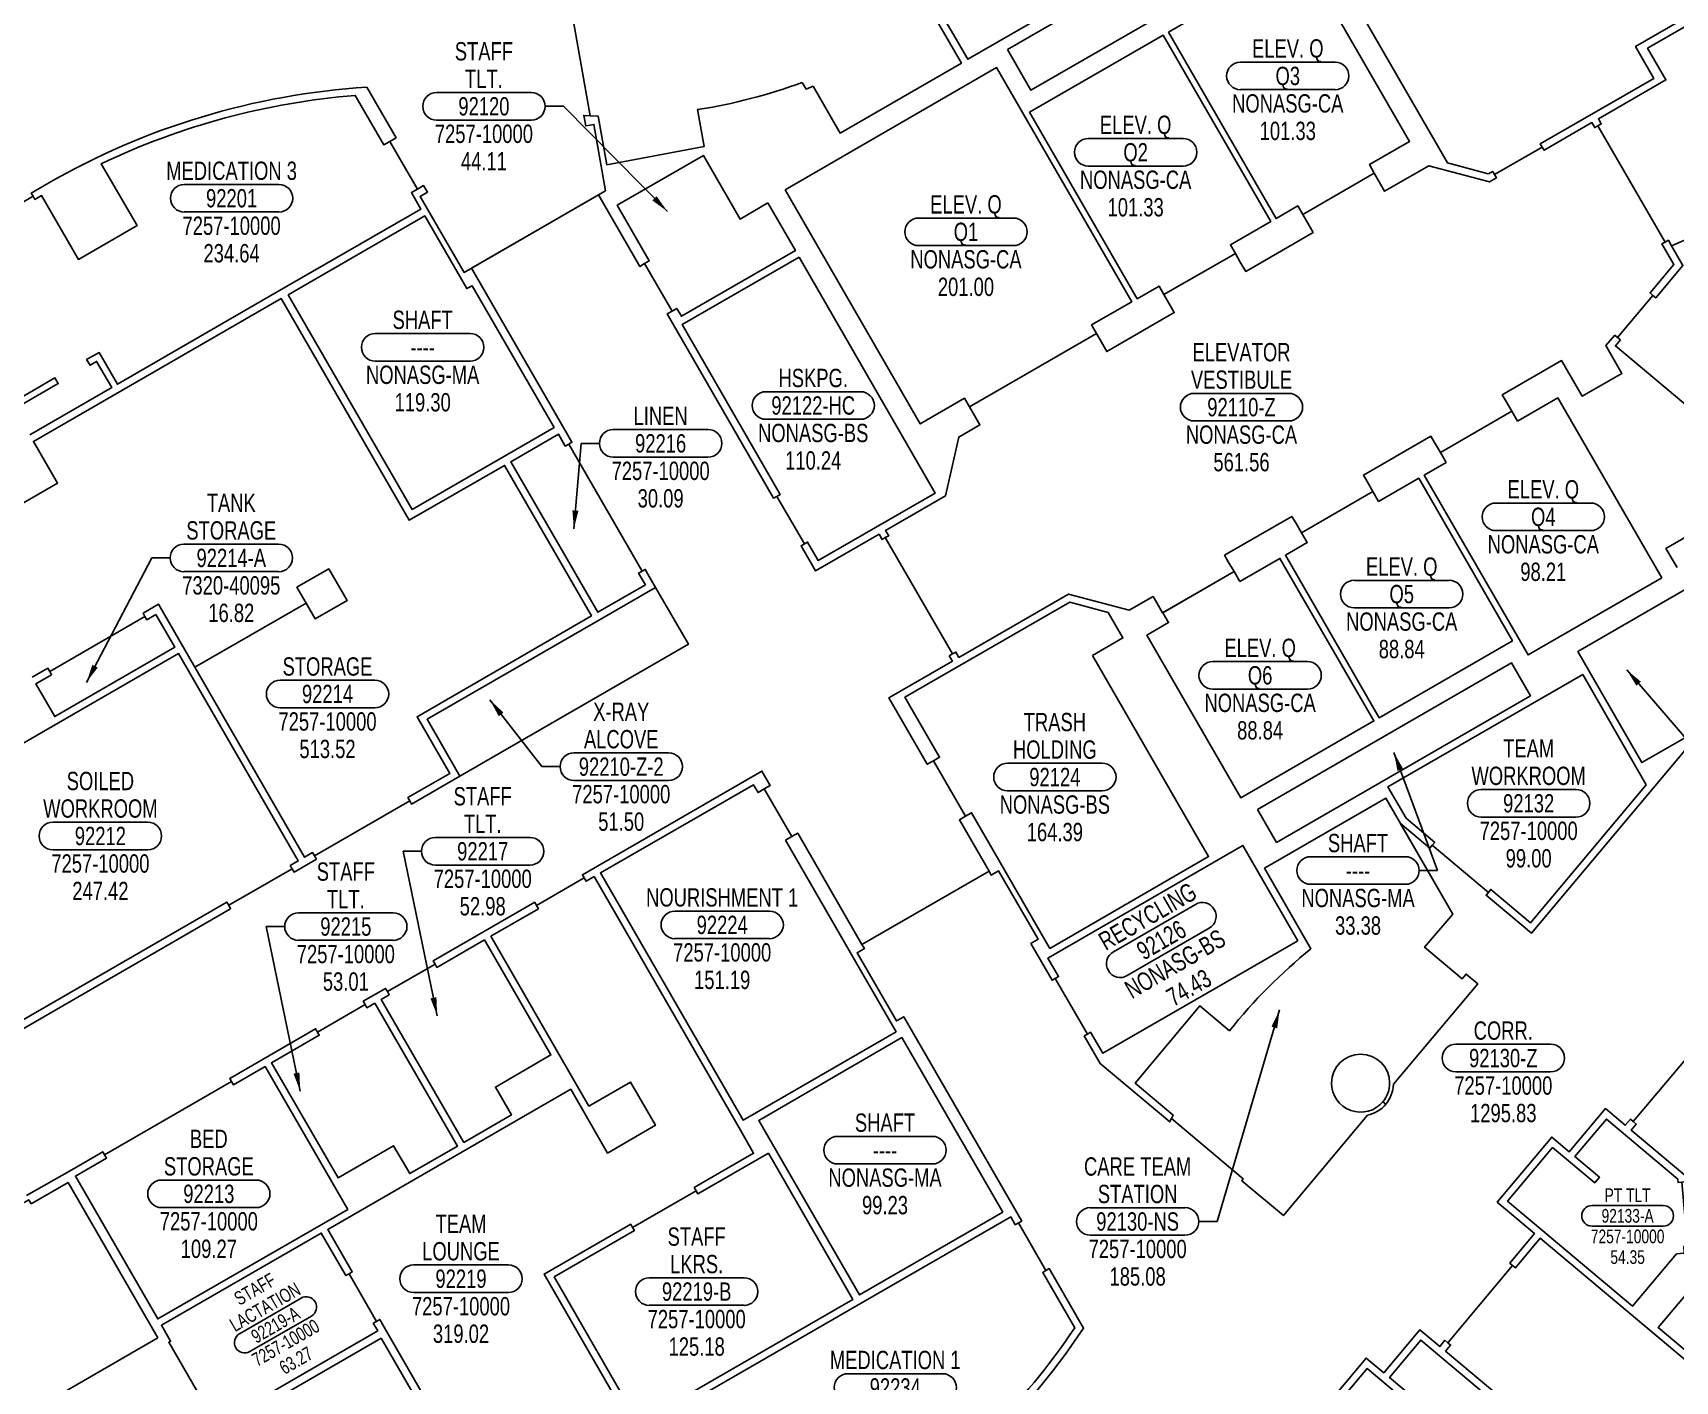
# Model space of a CAD drawing. Extents: x -1771 to 1587, y 4913 to 7321.
# Drawn here: x -301 to 774, y 5866 to 6749 of the extents above; entities that cross this region are included whole.
import ezdxf
from ezdxf.enums import TextEntityAlignment as Align

# ---------------------------------------------------------------- set-up
doc = ezdxf.new("R2010")
doc.units = 0
doc.header["$LTSCALE"] = 48
doc.header["$MEASUREMENT"] = 0
doc.layers.get('0').update_dxf_attribs({"linetype": 'CONTINUOUS'})
for name, color, linetype in [('AREA', 3, 'CONTINUOUS'), ('AREA2', 1, 'CONTINUOUS'), ('COSTC', 6, 'CONTINUOUS'), ('PLINE2', 5, 'CONTINUOUS'), ('ROOMNA', 4, 'CONTINUOUS'), ('ROOMNO', 4, 'CONTINUOUS'), ('ROOMOV', 4, 'CONTINUOUS')]:
    doc.layers.add(name, color=color, linetype=linetype)
doc.dimstyles.get("Standard").update_dxf_attribs({"dimtxt": 0.18, "dimasz": 12, "dimexe": 0.18, "dimexo": 0.0625, "dimgap": 0.09, "dimtad": 0, "dimtih": 1, "dimtoh": 1, "dimdec": 4, "dimzin": 0, "dimtxsty": 'STANDARD', "dimcen": 0.09, "dimazin": 3, "dimtfac": 1, "dimtdec": 4, "dimtofl": 0, "dimtmove": 0, "dimatfit": 3, "dimtolj": 1, "dimtzin": 0})

# ---------------------------------------------------------------- blocks, each defined once
blk = doc.blocks.new('ROOM')
at = {"layer": 'ROOMOV'}
for p, q in [((-31, 9), (31, 9)), ((31, -9), (-31, -9))]:
    blk.add_line(p, q, dxfattribs=at)
for centre, start, end in [((-31, 0), 90, 270), ((31, 0), 270, 90)]:
    blk.add_arc(centre, 9.04, start, end, dxfattribs=at)
at = {"width": 0.75, "flags": 1}
for tag, p in [('FLFIN', (-60, -36)), ('ICRA', (60, -36)), ('FLTYPE', (-60, -48)), ('USER1', (60, -48)), ('FLCOND', (-60, -60)), ('USER2', (60, -60)), ('WLFIN', (-60, -72)), ('SITE', (-24, -72)), ('UCODE', (24, -72)), ('USER3', (60, -72)), ('WLTYPE', (-60, -84)), ('BLDG', (-24, -84)), ('UDESC', (24, -84)), ('USER4', (60, -84)), ('WLCOND', (-60, -96)), ('FLR', (-24, -96)), ('FCODE', (24, -96)), ('USER5', (60, -96)), ('CLFIN', (-60, -108)), ('COSTCD', (-24, -108)), ('FDESC', (24, -108)), ('USER6', (60, -108)), ('CLTYPE', (-60, -120)), ('DEPTD', (-24, -120)), ('DIVISION', (24, -120)), ('USER7', (60, -120)), ('CLCOND', (-60, -132)), ('RDES', (-24, -132)), ('CONTACT', (24, -132)), ('USER8', (60, -132)), ('CLHT', (-60, -144)), ('CHDATE', (-24, -144)), ('OCCUP', (24, -144)), ('BLOCK', (60, -144)), ('BASE', (-60, -156)), ('CBACK', (-24, -156)), ('PRCONTACT', (24, -156)), ('BLOCK2', (60, -156))]:
    blk.add_attdef(tag, text='', height=6, dxfattribs=at).set_placement(p, align=Align.MIDDLE_CENTER)
at = {"layer": 'AREA', "width": 0.75}
blk.add_attdef('AREA', text='', height=12, dxfattribs=at).set_placement((0, -36), align=Align.MIDDLE_CENTER)
at = {"layer": 'AREA2', "width": 0.75}
blk.add_attdef('AREA2', text='', height=12, dxfattribs=at).set_placement((0, -36), align=Align.MIDDLE_CENTER)
at = {"layer": 'COSTC', "width": 0.75}
blk.add_attdef('COSTC', text='', height=12, dxfattribs=at).set_placement((0, -18), align=Align.MIDDLE_CENTER)
at = {"layer": 'ROOMNA', "width": 0.75}
for tag, p in [('RMNAA', (0, 54)), ('RMNAB', (0, 36)), ('RMNAC', (0, 18))]:
    blk.add_attdef(tag, text='', height=12, dxfattribs=at).set_placement(p, align=Align.MIDDLE_CENTER)
at = {"layer": 'ROOMNO', "width": 0.75}
blk.add_attdef('RMNU', text='', height=12, dxfattribs=at).set_placement((0, 0), align=Align.MIDDLE_CENTER)

msp = doc.modelspace()

# ---------------------------------------------------------------- linework, layer by layer
at = {"layer": 'PLINE2', "color": 6}
for points in [[(767.2, 6826.3), (794.1, 6841.8, -0.010092), (767.2, 6902.4, 0.360332), (745.6, 6913.7), (572.9, 6883.3), (572.5, 6885.7), (537.1, 6879.4), (537.5, 6877), (504.9, 6871.3), (624.8, 6663.7), (651.5, 6656.5), (654.4, 6658.2), (655.6, 6656.1), (686.8, 6674.1), (685.5, 6676.2), (759.9, 6719.1), (747.9, 6739.9), (799.8, 6769.9)], [(459.5, 6817.5), (435.5, 6859), (375.2, 6848.4, 0.048158), (358.4, 6844.1), (357.2, 6846.2), (317.7, 6818.6), (319, 6816.3, 0.040533), (310.6, 6804.2, -0.051363), (288, 6770.8), (310.7, 6731.6)], [(202.3, 6716.4), (204.8, 6712.1), (209.4, 6713.9), (227.1, 6683.3), (306.5, 6729.1), (273, 6787), (244.9, 6782.1), (239.4, 6813.6), (243.3, 6814.3), (241.6, 6824.1), (157, 6809.2, 0.168014), (143.3, 6811.4), (143.7, 6808.9, -0.466308), (166, 6790.2, -1), (128, 6790.2, -0.36397), (143.7, 6808.9), (143.3, 6811.4, 0.168014), (131.1, 6804.7), (46.6, 6789.8), (63.4, 6694.6), (68.7, 6694.4), (74.3, 6662.5), (138, 6674.4), (133.7, 6698.6, 0.049309)], [(771.5, 6609.5, -0.128472), (856.3, 6624.4), (855.8, 6620.4, -0.072001), (902.8, 6608.5, 0.884146), (927.5, 6595.7, -0.154976), (958.4, 6555.9), (962.2, 6557.3, -0.233501), (954.1, 6480.4), (932.7, 6498.4, 0.414081), (882, 6493.9), (872.9, 6483), (874.7, 6481.5), (851.6, 6453.9), (849.7, 6455.5), (845.8, 6450.7), (734.7, 6543.9), (738, 6547.8), (736.1, 6549.4), (759.3, 6577), (761.1, 6575.4), (778.9, 6596.6)], [(644.6, 6126.1), (636.9, 6132.6), (634.3, 6129.5), (609.8, 6150.1), (628.2, 6171.9), (584.4, 6247.7), (505, 6201.9), (535.4, 6149.2, 0.05275), (482, 6095.5), (462.6, 6111.7), (420.2, 6061.2), (445.2, 6040.2), (444, 6038), (491.1, 5998.5), (490.1, 5997.3), (517.3, 5974.5), (572.5, 6040.2, 0.166392), (584.4, 6047.4), (582.5, 6049, -0.700208), (548.9, 6061.2, -1), (586.9, 6061.2, -0.176327), (582.5, 6049), (584.4, 6047.4, 0.166392), (589.4, 6060.4)]]:
    msp.add_lwpolyline(points, format="xyb", close=True, dxfattribs=at)
for points in [[(336.7, 6738), (488, 6825.3), (503.4, 6798.7), (352, 6711.3)], [(442, 6749.4), (529.5, 6799.9), (600, 6677.8), (573.6, 6662.6), (576.8, 6657), (530.1, 6630), (526.8, 6635.6), (512.5, 6627.3)], [(351.1, 6696.9), (438.6, 6747.4), (509.1, 6625.3), (482.6, 6610.1), (485.9, 6604.5), (439.1, 6577.5), (435.9, 6583.1), (421.6, 6574.8)], [(191.1, 6646.1), (329.6, 6726.1), (418.1, 6572.8), (391.7, 6557.6), (395, 6552), (311.8, 6504), (308.6, 6509.6), (279.6, 6492.8)], [(734.3, 6551), (736.1, 6549.4), (759.3, 6577), (757.4, 6578.6), (773, 6597.2), (765.2, 6610.7), (767.3, 6611.9), (723.3, 6688.1), (721.2, 6686.9), (719.3, 6690.1), (688, 6672), (686.8, 6674.1), (655.6, 6656.1), (656.8, 6654), (652.2, 6651.3), (612.6, 6661.9), (583.6, 6645.2), (580.1, 6651.3), (576.8, 6657), (530.1, 6630), (533.3, 6624.3), (536.8, 6618.2), (492.7, 6592.7), (489.1, 6598.8), (485.9, 6604.5), (439.1, 6577.5), (442.4, 6571.8), (445.9, 6565.7), (401.7, 6540.2), (398.2, 6546.3), (395, 6552), (311.8, 6504), (315.1, 6498.3), (318.6, 6492.2), (304.8, 6484.2), (296.1, 6445.7), (256.9, 6423.1), (258.9, 6419.6), (256.7, 6418.4), (300.7, 6342.2), (302.9, 6343.4), (304.9, 6339.9), (376.7, 6381.4), (416.4, 6370.8), (432, 6379.8), (434.4, 6375.6), (438.2, 6369.1), (485, 6396.1), (481.2, 6402.6), (478.8, 6406.8), (522.9, 6432.3), (525.4, 6428.1), (529.1, 6421.6), (575.9, 6448.6), (572.1, 6455.1), (569.7, 6459.3), (613.9, 6484.8), (616.3, 6480.6), (620.1, 6474.1), (666.8, 6501.1), (663.1, 6507.6), (660.6, 6511.8), (699.5, 6534.3), (713, 6510.9), (739, 6525.9), (728.5, 6544.1)], [(179.8, 6637.5), (161.6, 6627), (137.6, 6668.6), (81.2, 6636), (102.2, 6599.6), (99.1, 6597.8), (117.1, 6566.7), (120.2, 6568.5), (123.2, 6563.3), (197.8, 6606.3)], [(-134.2, 6577.3), (-44.8, 6629), (-17.3, 6581.4), (-13.8, 6583.3), (39.8, 6490.5), (-53.1, 6436.8)], [(200.2, 6602.1), (123.6, 6557.9), (187.8, 6446.6), (185.7, 6445.4), (203.7, 6414.2), (205.8, 6415.4), (212.8, 6403.3), (289.4, 6447.5)], [(670.6, 6494.6), (697, 6509.8), (765, 6392.1), (677.5, 6341.6), (609.5, 6459.3), (623.8, 6467.6), (620.1, 6474.1), (666.8, 6501.1)], [(49.4, 6479.6), (47.2, 6478.3), (42.8, 6486.1), (11.6, 6468.1), (68.5, 6369.5), (99.7, 6387.5), (95.2, 6395.2), (97.4, 6396.4)], [(579.6, 6442.1), (605.9, 6457.2), (667.3, 6350.7), (580.1, 6300.3), (518.6, 6406.8), (532.9, 6415.1), (529.1, 6421.6), (575.9, 6448.6)], [(488.9, 6389.7), (515.1, 6404.8), (576.6, 6298.3), (489.4, 6248), (427.9, 6354.5), (442.2, 6362.7), (438.4, 6369.2), (485.2, 6396.2)], [(106.3, 6385.7), (71.1, 6365.4), (-43.3, 6299.4), (-21.8, 6262.2), (127.8, 6348.6)], [(392.3, 6341.1), (412.3, 6352.7), (402.6, 6369.4), (377.4, 6376.2), (269.5, 6313.9), (292.2, 6274.6), (288.2, 6272.3), (309.2, 6235.9), (313.2, 6238.2), (364.5, 6149.4), (468.4, 6209.5), (459.6, 6224.7), (459.5, 6224.7)], [(-220.8, 6368), (-226.9, 6364.6), (-228.1, 6366.7), (-290.4, 6330.7), (-289.2, 6328.6), (-299.4, 6322.7), (-287.1, 6301.2), (-208.5, 6346.6)], [(-132.9, 6203.7), (-127.7, 6206.7), (-206, 6342.4), (-284.6, 6297), (-284.7, 6297.1), (-402.3, 6229.2), (-386.3, 6201.5), (-323.9, 6093.4), (-174.4, 6179.7), (-173.2, 6177.6), (-131.7, 6201.6)], [(500.3, 6240.4), (666.6, 6336.4), (679.1, 6314.8), (512.9, 6218.8)], [(754.9, 6256.6), (713.3, 6328.7), (686.2, 6313), (585.8, 6255.1), (597.6, 6234.6), (616.4, 6218.8), (614.8, 6217), (651.6, 6186.1), (653.1, 6188), (679.1, 6166.2)], [(191.4, 6220.3), (195.4, 6222.6), (177.4, 6253.8), (173.4, 6251.4), (170.4, 6256.6), (70.2, 6198.8), (163.6, 6037), (166.7, 6038.7), (263.8, 6094.8), (247.1, 6123.7), (247.1, 6123.7)], [(526.8, 6154.4), (490.8, 6216.8), (363.1, 6143), (370.1, 6130.9), (368, 6129.7), (389, 6093.3), (391.1, 6094.5), (399.1, 6080.7)], [(-5.7, 6155), (-36.9, 6137), (-38.1, 6139.1), (-69.3, 6121.1), (-68.1, 6119), (-73.3, 6116), (-19.3, 6022.4), (11.9, 6040.4), (1.4, 6058.6), (37.8, 6079.6)], [(-77.5, 6113.5), (-82.7, 6110.5), (-83.9, 6112.6), (-115.1, 6094.6), (-113.9, 6092.5), (-145.1, 6074.5), (-101.6, 5999.2), (-65.2, 6020.2), (-54.7, 6002), (-23.5, 6020)], [(333.6, 5976.6), (239.8, 5922.5), (173.8, 6036.8), (267.6, 6091)], [(-149.3, 6072.1), (-170.1, 6060.1), (-171.3, 6062.2), (-254.5, 6014.2), (-253.2, 6012.1), (-273.6, 6000.3), (-219.6, 5906.8), (-95.3, 5978.5)], [(778.2, 5996.3), (775.7, 5996.1), (775.5, 5998.4), (728.8, 6037.6), (708.2, 6013.1), (724.3, 5999.6), (721.2, 5995.9), (693.6, 6019), (664.1, 5983.9), (746, 5915.2), (774.7, 5949.4), (779.8, 5949.9), (779.4, 5954.3), (781.9, 5954.5)], [(180.2, 6015.3), (134, 5988.6), (132.8, 5990.7), (91.2, 5966.7), (92.4, 5964.6), (39.9, 5934.3), (95.2, 5838.6), (235.5, 5919.6)], [(-219.5, 5894.4), (-278.3, 5996.2), (-302.5, 5982.2), (-304.1, 5984.8), (-335.2, 5966.8), (-333.7, 5964.2), (-474.7, 5882.8), (-415.9, 5781)], [(-75.6, 5898.9), (-78.5, 5904), (-76.4, 5905.2), (-94.4, 5936.4), (-96.5, 5935.2), (-112.6, 5963), (-217.2, 5902.6), (-211.2, 5892.2), (-212.4, 5891.5), (-181.4, 5837.8)], [(-73.4, 5894.1), (-178.4, 5833.4), (-118.4, 5729.5), (-13.4, 5790.2)], [(656.4, 5851.7), (654, 5851.5), (653.7, 5853.9), (607.3, 5892.9), (586.8, 5868.4), (602.9, 5854.9), (599.7, 5851.1), (572.1, 5874.3), (542.5, 5839), (552.7, 5830.5), (552.7, 5830.5), (624.2, 5770.6), (652.9, 5804.9), (658, 5805.3), (657.6, 5809.7), (660.1, 5809.9)]]:
    msp.add_lwpolyline(points, close=True, dxfattribs=at)
for points in [[(-332.5, 6623.9), (-301.3, 6641.9), (-302.5, 6644), (-292, 6650.1, -0.115419), (-82.8, 6713.3), (-63.6, 6680.1), (-67.6, 6677.8), (-49.6, 6646.6), (-45.6, 6648.9), (-43.1, 6644.6), (-47.9, 6641.8), (-19.1, 6592), (73.5, 6645.5), (65.9, 6688.9), (60.6, 6687.9), (59.3, 6694.8), (63.4, 6694.6), (46.6, 6789.8)], [(818.2, 6774.8), (755.8, 6738.8), (767.8, 6718.1), (723.6, 6692.5), (725.4, 6689.3), (723.3, 6688.1), (767.3, 6611.9), (769.4, 6613.1), (771.5, 6609.5, -0.128472), (856.3, 6624.4)], [(-303.5, 6485.6), (-249.8, 6516.6), (-259.7, 6533.7), (-264, 6531.2), (-266.2, 6534.9), (-258.1, 6539.5), (-246.1, 6518.8), (-141.4, 6579.3), (-47.4, 6633.5), (-53.6, 6644.3), (-49.6, 6646.6), (-67.6, 6677.8), (-71.6, 6675.5), (-90.3, 6707.9, 0.091326), (-256.6, 6663.2), (-233.2, 6622.7), (-271.6, 6600.5), (-295.7, 6642.3), (-300.1, 6639.8), (-301.3, 6641.9), (-332.5, 6623.9)], [(824.6, 6332.1), (679.7, 6159.3), (650, 6184.2), (651.6, 6186.1), (614.8, 6217), (613.2, 6215.1), (593.8, 6231.4), (628.2, 6171.9), (609.8, 6150.1), (634.3, 6129.5), (636.9, 6132.6), (644.6, 6126.1), (589.4, 6060.4, -0.166392), (584.4, 6047.4, -0.166392), (572.5, 6040.2), (517.3, 5974.5), (490.1, 5997.3), (491.1, 5998.5), (444, 6038, 0.001732), (442.9, 6035.8), (397.3, 6074), (386.9, 6092.1), (389, 6093.3), (368, 6129.7), (365.9, 6128.5), (351.9, 6152.6), (356.7, 6155.4), (330.9, 6200.1), (326.1, 6197.3), (324.6, 6200), (241.4, 6152), (243, 6149.3), (238.2, 6146.6), (264, 6101.9), (268.8, 6104.6), (346, 5970.9), (343.9, 5969.6), (361.9, 5938.5), (364, 5939.7), (386.5, 5900.8, -0.115658), (226.8, 5751)], [(938.2, 5785.1), (1028.5, 5885.6), (1028.5, 5885.6), (1028.9, 5886), (1029, 5885.9, 0.000058), (1029.4, 5886.4), (1029.3, 5886.5, 0.00089), (1035.8, 5894.1), (982.3, 5938.9), (991.3, 5949.7), (807, 6104.4), (790.7, 6085), (788.9, 6086.5), (746.4, 6036), (748.3, 6034.4), (745, 6030.4), (780.2, 6000.9), (780.6, 5996.5), (778.2, 5996.3), (781.9, 5954.5), (784.3, 5954.7), (786.5, 5929.3), (762.8, 5901.1), (873, 5808.7)], [(256.1, 5775.2, 0.093985), (380.7, 5901), (359.8, 5937.2), (361.9, 5938.5), (343.9, 5969.6), (341.8, 5968.4), (338.8, 5973.6), (237.9, 5915.3), (136.2, 5856.6)]]:
    msp.add_lwpolyline(points, format="xyb", dxfattribs=at)
for points in [[(-305.6, 5987.5), (-276, 6004.5), (-255.7, 6016.3), (-254.5, 6014.2), (-171.3, 6062.2), (-172.5, 6064.3), (-116.3, 6096.8), (-115.1, 6094.6), (-83.9, 6112.6), (-85.1, 6114.8), (-70.5, 6123.2), (-69.3, 6121.1), (-38.1, 6139.1), (-39.4, 6141.2), (27.2, 6179.6), (28.4, 6177.5), (59.6, 6195.5), (58.4, 6197.6), (175.9, 6265.5), (181.4, 6256.1), (177.4, 6253.8), (195.4, 6222.6), (199.4, 6224.9), (241.4, 6152), (324.6, 6200), (305.2, 6233.6), (309.2, 6235.9), (288.2, 6272.3), (284.2, 6270), (259.1, 6313.5), (300.6, 6337.5), (298.6, 6340.9), (300.7, 6342.2), (256.7, 6418.4), (254.6, 6417.2), (252.6, 6420.6), (211.1, 6396.6), (201.6, 6413), (203.7, 6414.2), (185.7, 6445.4), (183.6, 6444.1), (113.9, 6564.8), (117.1, 6566.7), (99.1, 6597.8), (95.9, 6596), (68.9, 6642.8), (-14.3, 6594.8), (47, 6488.5), (51.5, 6480.8), (49.4, 6479.6), (97.4, 6396.4), (99.5, 6397.6), (106.3, 6385.7), (127.8, 6348.6), (-21.8, 6262.2), (-53.5, 6243.9), (-54.7, 6246), (-117, 6210), (-115.8, 6207.9), (-130.4, 6199.4), (-131.7, 6201.6), (-173.2, 6177.6), (-172, 6175.4), (-325.1, 6087)], [(-301.9, 6326.9), (-291.6, 6332.8), (-290.4, 6330.7), (-228.1, 6366.7), (-229.3, 6368.8), (-219.1, 6374.7), (-195.3, 6333.5), (-122.5, 6375.5), (-128.5, 6385.9), (-107.7, 6397.9), (-95.7, 6377.1), (-116.5, 6365.1), (-122.5, 6375.5), (-195.3, 6333.5), (-123.5, 6209.1), (-118.3, 6212.1), (-117, 6210), (-54.7, 6246), (-55.9, 6248.1), (-28.4, 6264), (-49.9, 6301.1), (64.3, 6367.1), (7.4, 6465.7), (-55, 6429.7), (-138.9, 6575), (-301.1, 6481.4), (-285.3, 6454), (-319.9, 6434)], [(-315.5, 6506.4), (-287, 6522.9), (-284.8, 6519.2), (-313.4, 6502.7)], [(805.9, 6433.2), (767.8, 6411.2), (775.1, 6398.7)], [(784.6, 6386.8), (710.1, 6343.8), (752.1, 6271.1), (781.1, 6287.8)], [(91, 5836.1), (33.3, 5936.1), (90, 5968.8), (91.2, 5966.7), (132.8, 5990.7), (131.6, 5992.8), (170.5, 6015.3), (161.9, 6030.3), (66, 6196.4), (60.8, 6193.4), (59.6, 6195.5), (28.4, 6177.5), (29.6, 6175.4), (-1.5, 6157.4), (62.7, 6046.1), (89.9, 6061.8), (106.2, 6033.6), (74.8, 6015.4), (50.7, 6057.2), (-108.3, 5965.4), (-92.3, 5937.6), (-94.4, 5936.4), (-76.4, 5905.2), (-74.3, 5906.5), (-71.3, 5901.3), (-71.5, 5901.3), (-6.2, 5788.2)], [(538.8, 5842.1), (571.5, 5881.1), (583, 5871.5), (606.7, 5899.7), (619.8, 5888.8), (623.1, 5892.8), (625, 5891.2), (667.4, 5941.8), (665.5, 5943.3), (681.8, 5962.7), (657.3, 5983.3), (693, 6025.9), (704.5, 6016.3), (728.2, 6044.5), (741.2, 6033.6), (744.6, 6037.6), (746.4, 6036), (788.9, 6086.5)], [(869.8, 5804.9), (685.5, 5959.6), (669.2, 5940.2), (667.4, 5941.8), (625, 5891.2), (626.8, 5889.7), (623.5, 5885.7), (658.4, 5856.4)]]:
    msp.add_lwpolyline(points, dxfattribs=at)

# ---------------------------------------------------------------- block references
at = {"layer": 'ROOMNO'}
ref = msp.add_blockref('ROOM', (-6.1, 6700.8), dxfattribs=at)
ref.add_attrib('RMNU', '92120', dxfattribs={"height": 12, "width": 0.75}).set_placement((-6.1, 6700.8), align=Align.MIDDLE_CENTER)
ref.add_attrib('RMNAB', 'STAFF', dxfattribs={"layer": 'ROOMNA', "height": 12, "width": 0.75}).set_placement((-6.1, 6736.8), align=Align.MIDDLE_CENTER)
ref.add_attrib('RMNAC', 'TLT.', dxfattribs={"layer": 'ROOMNA', "height": 12, "width": 0.75}).set_placement((-6.1, 6718.8), align=Align.MIDDLE_CENTER)
ref.add_attrib('COSTC', '7257-10000', dxfattribs={"layer": 'COSTC', "height": 12, "width": 0.75}).set_placement((-6.1, 6682.8), align=Align.MIDDLE_CENTER)
ref.add_attrib('AREA2', '44.11', dxfattribs={"layer": 'AREA2', "height": 12, "width": 0.75}).set_placement((-6.1, 6664.8), align=Align.MIDDLE_CENTER)
ref = msp.add_blockref('ROOM', (520.2, 6720.7), dxfattribs=at)
ref.add_attrib('RMNU', 'Q3', dxfattribs={"height": 12, "width": 0.75}).set_placement((520.2, 6720.7), align=Align.MIDDLE_CENTER)
ref.add_attrib('RMNAC', 'ELEV. Q', dxfattribs={"layer": 'ROOMNA', "height": 12, "width": 0.75}).set_placement((520.2, 6738.7), align=Align.MIDDLE_CENTER)
ref.add_attrib('COSTC', 'NONASG-CA', dxfattribs={"layer": 'COSTC', "height": 12, "width": 0.75}).set_placement((520.2, 6702.7), align=Align.MIDDLE_CENTER)
ref.add_attrib('AREA2', '101.33', dxfattribs={"layer": 'AREA2', "height": 12, "width": 0.75}).set_placement((520.2, 6684.7), align=Align.MIDDLE_CENTER)
ref = msp.add_blockref('ROOM', (420.6, 6670.7), dxfattribs=at)
ref.add_attrib('RMNU', 'Q2', dxfattribs={"height": 12, "width": 0.75}).set_placement((420.6, 6670.7), align=Align.MIDDLE_CENTER)
ref.add_attrib('RMNAC', 'ELEV. Q', dxfattribs={"layer": 'ROOMNA', "height": 12, "width": 0.75}).set_placement((420.6, 6688.7), align=Align.MIDDLE_CENTER)
ref.add_attrib('COSTC', 'NONASG-CA', dxfattribs={"layer": 'COSTC', "height": 12, "width": 0.75}).set_placement((420.6, 6652.7), align=Align.MIDDLE_CENTER)
ref.add_attrib('AREA2', '101.33', dxfattribs={"layer": 'AREA2', "height": 12, "width": 0.75}).set_placement((420.6, 6634.7), align=Align.MIDDLE_CENTER)
ref = msp.add_blockref('ROOM', (-171.3, 6640.6), dxfattribs=at)
ref.add_attrib('RMNU', '92201', dxfattribs={"height": 12, "width": 0.75}).set_placement((-171.3, 6640.6), align=Align.MIDDLE_CENTER)
ref.add_attrib('RMNAC', 'MEDICATION 3', dxfattribs={"layer": 'ROOMNA', "height": 12, "width": 0.75}).set_placement((-171.3, 6658.6), align=Align.MIDDLE_CENTER)
ref.add_attrib('COSTC', '7257-10000', dxfattribs={"layer": 'COSTC', "height": 12, "width": 0.75}).set_placement((-171.3, 6622.6), align=Align.MIDDLE_CENTER)
ref.add_attrib('AREA2', '234.64', dxfattribs={"layer": 'AREA2', "height": 12, "width": 0.75}).set_placement((-171.3, 6604.6), align=Align.MIDDLE_CENTER)
ref = msp.add_blockref('ROOM', (309.5, 6618.6), dxfattribs=at)
ref.add_attrib('RMNU', 'Q1', dxfattribs={"height": 12, "width": 0.75}).set_placement((309.5, 6618.6), align=Align.MIDDLE_CENTER)
ref.add_attrib('RMNAC', 'ELEV. Q', dxfattribs={"layer": 'ROOMNA', "height": 12, "width": 0.75}).set_placement((309.5, 6636.6), align=Align.MIDDLE_CENTER)
ref.add_attrib('COSTC', 'NONASG-CA', dxfattribs={"layer": 'COSTC', "height": 12, "width": 0.75}).set_placement((309.5, 6600.6), align=Align.MIDDLE_CENTER)
ref.add_attrib('AREA2', '201.00', dxfattribs={"layer": 'AREA2', "height": 12, "width": 0.75}).set_placement((309.5, 6582.6), align=Align.MIDDLE_CENTER)
ref = msp.add_blockref('ROOM', (-46.2, 6543), dxfattribs=at)
ref.add_attrib('RMNU', '----', dxfattribs={"height": 12, "width": 0.75}).set_placement((-46.2, 6543), align=Align.MIDDLE_CENTER)
ref.add_attrib('RMNAC', 'SHAFT', dxfattribs={"layer": 'ROOMNA', "height": 12, "width": 0.75}).set_placement((-46.2, 6561), align=Align.MIDDLE_CENTER)
ref.add_attrib('COSTC', 'NONASG-MA', dxfattribs={"layer": 'COSTC', "height": 12, "width": 0.75}).set_placement((-46.2, 6525), align=Align.MIDDLE_CENTER)
ref.add_attrib('AREA2', '119.30', dxfattribs={"layer": 'AREA2', "height": 12, "width": 0.75}).set_placement((-46.2, 6507), align=Align.MIDDLE_CENTER)
ref = msp.add_blockref('ROOM', (489.9, 6503.8), dxfattribs=at)
ref.add_attrib('RMNU', '92110-Z', dxfattribs={"height": 12, "width": 0.75}).set_placement((489.9, 6503.8), align=Align.MIDDLE_CENTER)
ref.add_attrib('RMNAB', 'ELEVATOR', dxfattribs={"layer": 'ROOMNA', "height": 12, "width": 0.75}).set_placement((489.9, 6539.8), align=Align.MIDDLE_CENTER)
ref.add_attrib('RMNAC', 'VESTIBULE', dxfattribs={"layer": 'ROOMNA', "height": 12, "width": 0.75}).set_placement((489.9, 6521.8), align=Align.MIDDLE_CENTER)
ref.add_attrib('COSTC', 'NONASG-CA', dxfattribs={"layer": 'COSTC', "height": 12, "width": 0.75}).set_placement((489.9, 6485.8), align=Align.MIDDLE_CENTER)
ref.add_attrib('AREA2', '561.56', dxfattribs={"layer": 'AREA2', "height": 12, "width": 0.75}).set_placement((489.9, 6467.8), align=Align.MIDDLE_CENTER)
ref = msp.add_blockref('ROOM', (209.5, 6504.9), dxfattribs=at)
ref.add_attrib('RMNU', '92122-HC', dxfattribs={"height": 12, "width": 0.75}).set_placement((209.5, 6504.9), align=Align.MIDDLE_CENTER)
ref.add_attrib('RMNAC', 'HSKPG.', dxfattribs={"layer": 'ROOMNA', "height": 12, "width": 0.75}).set_placement((209.5, 6522.9), align=Align.MIDDLE_CENTER)
ref.add_attrib('COSTC', 'NONASG-BS', dxfattribs={"layer": 'COSTC', "height": 12, "width": 0.75}).set_placement((209.5, 6486.9), align=Align.MIDDLE_CENTER)
ref.add_attrib('AREA2', '110.24', dxfattribs={"layer": 'AREA2', "height": 12, "width": 0.75}).set_placement((209.5, 6468.9), align=Align.MIDDLE_CENTER)
ref = msp.add_blockref('ROOM', (109.6, 6480.1), dxfattribs=at)
ref.add_attrib('RMNU', '92216', dxfattribs={"height": 12, "width": 0.75}).set_placement((109.6, 6480.1), align=Align.MIDDLE_CENTER)
ref.add_attrib('RMNAC', 'LINEN', dxfattribs={"layer": 'ROOMNA', "height": 12, "width": 0.75}).set_placement((109.6, 6498.1), align=Align.MIDDLE_CENTER)
ref.add_attrib('COSTC', '7257-10000', dxfattribs={"layer": 'COSTC', "height": 12, "width": 0.75}).set_placement((109.6, 6462.1), align=Align.MIDDLE_CENTER)
ref.add_attrib('AREA2', '30.09', dxfattribs={"layer": 'AREA2', "height": 12, "width": 0.75}).set_placement((109.6, 6444.1), align=Align.MIDDLE_CENTER)
ref = msp.add_blockref('ROOM', (687.5, 6432), dxfattribs=at)
ref.add_attrib('RMNU', 'Q4', dxfattribs={"height": 12, "width": 0.75}).set_placement((687.5, 6432), align=Align.MIDDLE_CENTER)
ref.add_attrib('RMNAC', 'ELEV. Q', dxfattribs={"layer": 'ROOMNA', "height": 12, "width": 0.75}).set_placement((687.5, 6450), align=Align.MIDDLE_CENTER)
ref.add_attrib('COSTC', 'NONASG-CA', dxfattribs={"layer": 'COSTC', "height": 12, "width": 0.75}).set_placement((687.5, 6414), align=Align.MIDDLE_CENTER)
ref.add_attrib('AREA2', '98.21', dxfattribs={"layer": 'AREA2', "height": 12, "width": 0.75}).set_placement((687.5, 6396), align=Align.MIDDLE_CENTER)
ref = msp.add_blockref('ROOM', (-171.5, 6405.1), dxfattribs=at)
ref.add_attrib('RMNU', '92214-A', dxfattribs={"height": 12, "width": 0.75}).set_placement((-171.5, 6405.1), align=Align.MIDDLE_CENTER)
ref.add_attrib('RMNAB', 'TANK', dxfattribs={"layer": 'ROOMNA', "height": 12, "width": 0.75}).set_placement((-171.5, 6441.1), align=Align.MIDDLE_CENTER)
ref.add_attrib('RMNAC', 'STORAGE', dxfattribs={"layer": 'ROOMNA', "height": 12, "width": 0.75}).set_placement((-171.5, 6423.1), align=Align.MIDDLE_CENTER)
ref.add_attrib('COSTC', '7320-40095', dxfattribs={"layer": 'COSTC', "height": 12, "width": 0.75}).set_placement((-171.5, 6387.1), align=Align.MIDDLE_CENTER)
ref.add_attrib('AREA2', '16.82', dxfattribs={"layer": 'AREA2', "height": 12, "width": 0.75}).set_placement((-171.5, 6369.1), align=Align.MIDDLE_CENTER)
ref = msp.add_blockref('ROOM', (594.8, 6381.4), dxfattribs=at)
ref.add_attrib('RMNU', 'Q5', dxfattribs={"height": 12, "width": 0.75}).set_placement((594.8, 6381.4), align=Align.MIDDLE_CENTER)
ref.add_attrib('RMNAC', 'ELEV. Q', dxfattribs={"layer": 'ROOMNA', "height": 12, "width": 0.75}).set_placement((594.8, 6399.4), align=Align.MIDDLE_CENTER)
ref.add_attrib('COSTC', 'NONASG-CA', dxfattribs={"layer": 'COSTC', "height": 12, "width": 0.75}).set_placement((594.8, 6363.4), align=Align.MIDDLE_CENTER)
ref.add_attrib('AREA2', '88.84', dxfattribs={"layer": 'AREA2', "height": 12, "width": 0.75}).set_placement((594.8, 6345.4), align=Align.MIDDLE_CENTER)
ref = msp.add_blockref('ROOM', (502.1, 6328.2), dxfattribs=at)
ref.add_attrib('RMNU', 'Q6', dxfattribs={"height": 12, "width": 0.75}).set_placement((502.1, 6328.2), align=Align.MIDDLE_CENTER)
ref.add_attrib('RMNAC', 'ELEV. Q', dxfattribs={"layer": 'ROOMNA', "height": 12, "width": 0.75}).set_placement((502.1, 6346.2), align=Align.MIDDLE_CENTER)
ref.add_attrib('COSTC', 'NONASG-CA', dxfattribs={"layer": 'COSTC', "height": 12, "width": 0.75}).set_placement((502.1, 6310.2), align=Align.MIDDLE_CENTER)
ref.add_attrib('AREA2', '88.84', dxfattribs={"layer": 'AREA2', "height": 12, "width": 0.75}).set_placement((502.1, 6292.2), align=Align.MIDDLE_CENTER)
ref = msp.add_blockref('ROOM', (-108.5, 6316), dxfattribs=at)
ref.add_attrib('RMNU', '92214', dxfattribs={"height": 12, "width": 0.75}).set_placement((-108.5, 6316), align=Align.MIDDLE_CENTER)
ref.add_attrib('RMNAC', 'STORAGE', dxfattribs={"layer": 'ROOMNA', "height": 12, "width": 0.75}).set_placement((-108.5, 6334), align=Align.MIDDLE_CENTER)
ref.add_attrib('COSTC', '7257-10000', dxfattribs={"layer": 'COSTC', "height": 12, "width": 0.75}).set_placement((-108.5, 6298), align=Align.MIDDLE_CENTER)
ref.add_attrib('AREA2', '513.52', dxfattribs={"layer": 'AREA2', "height": 12, "width": 0.75}).set_placement((-108.5, 6280), align=Align.MIDDLE_CENTER)
ref = msp.add_blockref('ROOM', (83.8, 6268.4), dxfattribs=at)
ref.add_attrib('RMNU', '92210-Z-2', dxfattribs={"height": 12, "width": 0.75}).set_placement((83.8, 6268.4), align=Align.MIDDLE_CENTER)
ref.add_attrib('RMNAB', 'X-RAY', dxfattribs={"layer": 'ROOMNA', "height": 12, "width": 0.75}).set_placement((83.8, 6304.4), align=Align.MIDDLE_CENTER)
ref.add_attrib('RMNAC', 'ALCOVE', dxfattribs={"layer": 'ROOMNA', "height": 12, "width": 0.75}).set_placement((83.8, 6286.4), align=Align.MIDDLE_CENTER)
ref.add_attrib('COSTC', '7257-10000', dxfattribs={"layer": 'COSTC', "height": 12, "width": 0.75}).set_placement((83.8, 6250.4), align=Align.MIDDLE_CENTER)
ref.add_attrib('AREA2', '51.50', dxfattribs={"layer": 'AREA2', "height": 12, "width": 0.75}).set_placement((83.8, 6232.4), align=Align.MIDDLE_CENTER)
ref = msp.add_blockref('ROOM', (367.7, 6261.6), dxfattribs=at)
ref.add_attrib('RMNU', '92124', dxfattribs={"height": 12, "width": 0.75}).set_placement((367.7, 6261.6), align=Align.MIDDLE_CENTER)
ref.add_attrib('RMNAB', 'TRASH', dxfattribs={"layer": 'ROOMNA', "height": 12, "width": 0.75}).set_placement((367.7, 6297.6), align=Align.MIDDLE_CENTER)
ref.add_attrib('RMNAC', 'HOLDING', dxfattribs={"layer": 'ROOMNA', "height": 12, "width": 0.75}).set_placement((367.7, 6279.6), align=Align.MIDDLE_CENTER)
ref.add_attrib('COSTC', 'NONASG-BS', dxfattribs={"layer": 'COSTC', "height": 12, "width": 0.75}).set_placement((367.7, 6243.6), align=Align.MIDDLE_CENTER)
ref.add_attrib('AREA2', '164.39', dxfattribs={"layer": 'AREA2', "height": 12, "width": 0.75}).set_placement((367.7, 6225.6), align=Align.MIDDLE_CENTER)
ref = msp.add_blockref('ROOM', (677.9, 6244.4), dxfattribs=at)
ref.add_attrib('RMNU', '92132', dxfattribs={"height": 12, "width": 0.75}).set_placement((677.9, 6244.4), align=Align.MIDDLE_CENTER)
ref.add_attrib('RMNAB', 'TEAM', dxfattribs={"layer": 'ROOMNA', "height": 12, "width": 0.75}).set_placement((677.9, 6280.4), align=Align.MIDDLE_CENTER)
ref.add_attrib('RMNAC', 'WORKROOM', dxfattribs={"layer": 'ROOMNA', "height": 12, "width": 0.75}).set_placement((677.9, 6262.4), align=Align.MIDDLE_CENTER)
ref.add_attrib('COSTC', '7257-10000', dxfattribs={"layer": 'COSTC', "height": 12, "width": 0.75}).set_placement((677.9, 6226.4), align=Align.MIDDLE_CENTER)
ref.add_attrib('AREA2', '99.00', dxfattribs={"layer": 'AREA2', "height": 12, "width": 0.75}).set_placement((677.9, 6208.4), align=Align.MIDDLE_CENTER)
ref = msp.add_blockref('ROOM', (-257.2, 6223), dxfattribs=at)
ref.add_attrib('RMNU', '92212', dxfattribs={"height": 12, "width": 0.75}).set_placement((-257.2, 6223), align=Align.MIDDLE_CENTER)
ref.add_attrib('RMNAB', 'SOILED', dxfattribs={"layer": 'ROOMNA', "height": 12, "width": 0.75}).set_placement((-257.2, 6259), align=Align.MIDDLE_CENTER)
ref.add_attrib('RMNAC', 'WORKROOM', dxfattribs={"layer": 'ROOMNA', "height": 12, "width": 0.75}).set_placement((-257.2, 6241), align=Align.MIDDLE_CENTER)
ref.add_attrib('COSTC', '7257-10000', dxfattribs={"layer": 'COSTC', "height": 12, "width": 0.75}).set_placement((-257.2, 6205), align=Align.MIDDLE_CENTER)
ref.add_attrib('AREA2', '247.42', dxfattribs={"layer": 'AREA2', "height": 12, "width": 0.75}).set_placement((-257.2, 6187), align=Align.MIDDLE_CENTER)
ref = msp.add_blockref('ROOM', (-6.9, 6213), dxfattribs=at)
ref.add_attrib('RMNU', '92217', dxfattribs={"height": 12, "width": 0.75}).set_placement((-6.9, 6213), align=Align.MIDDLE_CENTER)
ref.add_attrib('RMNAB', 'STAFF', dxfattribs={"layer": 'ROOMNA', "height": 12, "width": 0.75}).set_placement((-6.9, 6249), align=Align.MIDDLE_CENTER)
ref.add_attrib('RMNAC', 'TLT.', dxfattribs={"layer": 'ROOMNA', "height": 12, "width": 0.75}).set_placement((-6.9, 6231), align=Align.MIDDLE_CENTER)
ref.add_attrib('COSTC', '7257-10000', dxfattribs={"layer": 'COSTC', "height": 12, "width": 0.75}).set_placement((-6.9, 6195), align=Align.MIDDLE_CENTER)
ref.add_attrib('AREA2', '52.98', dxfattribs={"layer": 'AREA2', "height": 12, "width": 0.75}).set_placement((-6.9, 6177), align=Align.MIDDLE_CENTER)
ref = msp.add_blockref('ROOM', (566.2, 6200.4), dxfattribs=at)
ref.add_attrib('RMNU', '----', dxfattribs={"height": 12, "width": 0.75}).set_placement((566.2, 6200.4), align=Align.MIDDLE_CENTER)
ref.add_attrib('RMNAC', 'SHAFT', dxfattribs={"layer": 'ROOMNA', "height": 12, "width": 0.75}).set_placement((566.2, 6218.4), align=Align.MIDDLE_CENTER)
ref.add_attrib('COSTC', 'NONASG-MA', dxfattribs={"layer": 'COSTC', "height": 12, "width": 0.75}).set_placement((566.2, 6182.4), align=Align.MIDDLE_CENTER)
ref.add_attrib('AREA2', '33.38', dxfattribs={"layer": 'AREA2', "height": 12, "width": 0.75}).set_placement((566.2, 6164.4), align=Align.MIDDLE_CENTER)
ref = msp.add_blockref('ROOM', (-96.5, 6163.7), dxfattribs=at)
ref.add_attrib('RMNU', '92215', dxfattribs={"height": 12, "width": 0.75}).set_placement((-96.5, 6163.7), align=Align.MIDDLE_CENTER)
ref.add_attrib('RMNAB', 'STAFF', dxfattribs={"layer": 'ROOMNA', "height": 12, "width": 0.75}).set_placement((-96.5, 6199.7), align=Align.MIDDLE_CENTER)
ref.add_attrib('RMNAC', 'TLT.', dxfattribs={"layer": 'ROOMNA', "height": 12, "width": 0.75}).set_placement((-96.5, 6181.7), align=Align.MIDDLE_CENTER)
ref.add_attrib('COSTC', '7257-10000', dxfattribs={"layer": 'COSTC', "height": 12, "width": 0.75}).set_placement((-96.5, 6145.7), align=Align.MIDDLE_CENTER)
ref.add_attrib('AREA2', '53.01', dxfattribs={"layer": 'AREA2', "height": 12, "width": 0.75}).set_placement((-96.5, 6127.7), align=Align.MIDDLE_CENTER)
ref = msp.add_blockref('ROOM', (149.9, 6164.8), dxfattribs=at)
ref.add_attrib('RMNU', '92224', dxfattribs={"height": 12, "width": 0.75}).set_placement((149.9, 6164.8), align=Align.MIDDLE_CENTER)
ref.add_attrib('RMNAC', 'NOURISHMENT 1', dxfattribs={"layer": 'ROOMNA', "height": 12, "width": 0.75}).set_placement((149.9, 6182.8), align=Align.MIDDLE_CENTER)
ref.add_attrib('COSTC', '7257-10000', dxfattribs={"layer": 'COSTC', "height": 12, "width": 0.75}).set_placement((149.9, 6146.8), align=Align.MIDDLE_CENTER)
ref.add_attrib('AREA2', '151.19', dxfattribs={"layer": 'AREA2', "height": 12, "width": 0.75}).set_placement((149.9, 6128.8), align=Align.MIDDLE_CENTER)
ref = msp.add_blockref('ROOM', (437.4, 6154.9), dxfattribs=dict(at, rotation=30))
ref.add_attrib('RMNU', '92126', dxfattribs={"height": 12, "rotation": 30, "width": 0.75}).set_placement((437.4, 6154.9), align=Align.MIDDLE_CENTER)
ref.add_attrib('RMNAC', 'RECYCLING', dxfattribs={"layer": 'ROOMNA', "height": 12, "rotation": 30, "width": 0.75}).set_placement((428.4, 6170.4), align=Align.MIDDLE_CENTER)
ref.add_attrib('COSTC', 'NONASG-BS', dxfattribs={"layer": 'COSTC', "height": 12, "rotation": 30, "width": 0.75}).set_placement((446.4, 6139.3), align=Align.MIDDLE_CENTER)
ref.add_attrib('AREA2', '74.43', dxfattribs={"layer": 'AREA2', "height": 12, "rotation": 30, "width": 0.75}).set_placement((455.4, 6123.7), align=Align.MIDDLE_CENTER)
ref = msp.add_blockref('ROOM', (661.3, 6077.6), dxfattribs=at)
ref.add_attrib('RMNU', '92130-Z', dxfattribs={"height": 12, "width": 0.75}).set_placement((661.3, 6077.6), align=Align.MIDDLE_CENTER)
ref.add_attrib('RMNAC', 'CORR.', dxfattribs={"layer": 'ROOMNA', "height": 12, "width": 0.75}).set_placement((661.3, 6095.6), align=Align.MIDDLE_CENTER)
ref.add_attrib('COSTC', '7257-10000', dxfattribs={"layer": 'COSTC', "height": 12, "width": 0.75}).set_placement((661.3, 6059.6), align=Align.MIDDLE_CENTER)
ref.add_attrib('AREA2', '1295.83', dxfattribs={"layer": 'AREA2', "height": 12, "width": 0.75}).set_placement((661.3, 6041.6), align=Align.MIDDLE_CENTER)
ref = msp.add_blockref('ROOM', (256.5, 6017.3), dxfattribs=at)
ref.add_attrib('RMNU', '----', dxfattribs={"height": 12, "width": 0.75}).set_placement((256.5, 6017.3), align=Align.MIDDLE_CENTER)
ref.add_attrib('RMNAC', 'SHAFT', dxfattribs={"layer": 'ROOMNA', "height": 12, "width": 0.75}).set_placement((256.5, 6035.3), align=Align.MIDDLE_CENTER)
ref.add_attrib('COSTC', 'NONASG-MA', dxfattribs={"layer": 'COSTC', "height": 12, "width": 0.75}).set_placement((256.5, 5999.3), align=Align.MIDDLE_CENTER)
ref.add_attrib('AREA2', '99.23', dxfattribs={"layer": 'AREA2', "height": 12, "width": 0.75}).set_placement((256.5, 5981.3), align=Align.MIDDLE_CENTER)
ref = msp.add_blockref('ROOM', (-186.2, 5988.7), dxfattribs=at)
ref.add_attrib('RMNU', '92213', dxfattribs={"height": 12, "width": 0.75}).set_placement((-186.2, 5988.7), align=Align.MIDDLE_CENTER)
ref.add_attrib('RMNAB', 'BED', dxfattribs={"layer": 'ROOMNA', "height": 12, "width": 0.75}).set_placement((-186.2, 6024.7), align=Align.MIDDLE_CENTER)
ref.add_attrib('RMNAC', 'STORAGE', dxfattribs={"layer": 'ROOMNA', "height": 12, "width": 0.75}).set_placement((-186.2, 6006.7), align=Align.MIDDLE_CENTER)
ref.add_attrib('COSTC', '7257-10000', dxfattribs={"layer": 'COSTC', "height": 12, "width": 0.75}).set_placement((-186.2, 5970.7), align=Align.MIDDLE_CENTER)
ref.add_attrib('AREA2', '109.27', dxfattribs={"layer": 'AREA2', "height": 12, "width": 0.75}).set_placement((-186.2, 5952.7), align=Align.MIDDLE_CENTER)
ref = msp.add_blockref('ROOM', (421.9, 5970.6), dxfattribs=at)
ref.add_attrib('RMNU', '92130-NS', dxfattribs={"height": 12, "width": 0.75}).set_placement((421.9, 5970.6), align=Align.MIDDLE_CENTER)
ref.add_attrib('RMNAB', 'CARE TEAM', dxfattribs={"layer": 'ROOMNA', "height": 12, "width": 0.75}).set_placement((421.9, 6006.6), align=Align.MIDDLE_CENTER)
ref.add_attrib('RMNAC', 'STATION', dxfattribs={"layer": 'ROOMNA', "height": 12, "width": 0.75}).set_placement((421.9, 5988.6), align=Align.MIDDLE_CENTER)
ref.add_attrib('COSTC', '7257-10000', dxfattribs={"layer": 'COSTC', "height": 12, "width": 0.75}).set_placement((421.9, 5952.6), align=Align.MIDDLE_CENTER)
ref.add_attrib('AREA2', '185.08', dxfattribs={"layer": 'AREA2', "height": 12, "width": 0.75}).set_placement((421.9, 5934.6), align=Align.MIDDLE_CENTER)
ref = msp.add_blockref('ROOM', (742.7, 5974.3), dxfattribs=dict(at, xscale=0.75, yscale=0.75, zscale=0.75))
ref.add_attrib('RMNU', '92133-A', dxfattribs={"height": 9, "width": 0.75}).set_placement((742.7, 5974.3), align=Align.MIDDLE_CENTER)
ref.add_attrib('RMNAC', 'PT TLT', dxfattribs={"layer": 'ROOMNA', "height": 9, "width": 0.75}).set_placement((742.7, 5987.8), align=Align.MIDDLE_CENTER)
ref.add_attrib('COSTC', '7257-10000', dxfattribs={"layer": 'COSTC', "height": 9, "width": 0.75}).set_placement((742.7, 5960.8), align=Align.MIDDLE_CENTER)
ref.add_attrib('AREA2', '54.35', dxfattribs={"layer": 'AREA2', "height": 9, "width": 0.75}).set_placement((742.7, 5947.3), align=Align.MIDDLE_CENTER)
ref = msp.add_blockref('ROOM', (-21.1, 5933.1), dxfattribs=at)
ref.add_attrib('RMNU', '92219', dxfattribs={"height": 12, "width": 0.75}).set_placement((-21.1, 5933.1), align=Align.MIDDLE_CENTER)
ref.add_attrib('RMNAB', 'TEAM', dxfattribs={"layer": 'ROOMNA', "height": 12, "width": 0.75}).set_placement((-21.1, 5969.1), align=Align.MIDDLE_CENTER)
ref.add_attrib('RMNAC', 'LOUNGE', dxfattribs={"layer": 'ROOMNA', "height": 12, "width": 0.75}).set_placement((-21.1, 5951.1), align=Align.MIDDLE_CENTER)
ref.add_attrib('COSTC', '7257-10000', dxfattribs={"layer": 'COSTC', "height": 12, "width": 0.75}).set_placement((-21.1, 5915.1), align=Align.MIDDLE_CENTER)
ref.add_attrib('AREA2', '319.02', dxfattribs={"layer": 'AREA2', "height": 12, "width": 0.75}).set_placement((-21.1, 5897.1), align=Align.MIDDLE_CENTER)
ref = msp.add_blockref('ROOM', (133.2, 5924.7), dxfattribs=at)
ref.add_attrib('RMNU', '92219-B', dxfattribs={"height": 12, "width": 0.75}).set_placement((133.2, 5924.7), align=Align.MIDDLE_CENTER)
ref.add_attrib('RMNAB', 'STAFF', dxfattribs={"layer": 'ROOMNA', "height": 12, "width": 0.75}).set_placement((133.2, 5960.7), align=Align.MIDDLE_CENTER)
ref.add_attrib('RMNAC', 'LKRS.', dxfattribs={"layer": 'ROOMNA', "height": 12, "width": 0.75}).set_placement((133.2, 5942.7), align=Align.MIDDLE_CENTER)
ref.add_attrib('COSTC', '7257-10000', dxfattribs={"layer": 'COSTC', "height": 12, "width": 0.75}).set_placement((133.2, 5906.7), align=Align.MIDDLE_CENTER)
ref.add_attrib('AREA2', '125.18', dxfattribs={"layer": 'AREA2', "height": 12, "width": 0.75}).set_placement((133.2, 5888.7), align=Align.MIDDLE_CENTER)
ref = msp.add_blockref('ROOM', (-142.6, 5902.9), dxfattribs=dict(at, xscale=0.75, yscale=0.75, zscale=0.75, rotation=30))
ref.add_attrib('RMNU', '92219-A', dxfattribs={"height": 9, "rotation": 30, "width": 0.75}).set_placement((-142.6, 5902.9), align=Align.MIDDLE_CENTER)
ref.add_attrib('RMNAB', 'STAFF', dxfattribs={"layer": 'ROOMNA', "height": 9, "rotation": 30, "width": 0.75}).set_placement((-156.1, 5926.3), align=Align.MIDDLE_CENTER)
ref.add_attrib('RMNAC', 'LACTATION', dxfattribs={"layer": 'ROOMNA', "height": 9, "rotation": 30, "width": 0.75}).set_placement((-149.4, 5914.6), align=Align.MIDDLE_CENTER)
ref.add_attrib('COSTC', '7257-10000', dxfattribs={"layer": 'COSTC', "height": 9, "rotation": 30, "width": 0.75}).set_placement((-135.9, 5891.2), align=Align.MIDDLE_CENTER)
ref.add_attrib('AREA2', '63.27', dxfattribs={"layer": 'AREA2', "height": 9, "rotation": 30, "width": 0.75}).set_placement((-129.1, 5879.6), align=Align.MIDDLE_CENTER)
ref = msp.add_blockref('ROOM', (263.2, 5861.9), dxfattribs=at)
ref.add_attrib('RMNU', '92234', dxfattribs={"height": 12, "width": 0.75}).set_placement((263.2, 5861.9), align=Align.MIDDLE_CENTER)
ref.add_attrib('RMNAC', 'MEDICATION 1', dxfattribs={"layer": 'ROOMNA', "height": 12, "width": 0.75}).set_placement((263.2, 5879.9), align=Align.MIDDLE_CENTER)
ref.add_attrib('COSTC', '7257-10000', dxfattribs={"layer": 'COSTC', "height": 12, "width": 0.75}).set_placement((263.2, 5843.9), align=Align.MIDDLE_CENTER)
ref.add_attrib('AREA2', '236.82', dxfattribs={"layer": 'AREA2', "height": 12, "width": 0.75}).set_placement((263.2, 5825.9), align=Align.MIDDLE_CENTER)

# ---------------------------------------------------------------- leaders
for points in [[(114, 6632), (46, 6700.8), (34, 6700.8)], [(52.8, 6424.1), (57.5, 6480.1), (69.5, 6480.1)], [(-266.3, 6323.6), (-223.6, 6405.1), (-211.6, 6405.1)], [(742.1, 6331.8), (799.8, 6264.7), (811.8, 6264.7)], [(-2.2, 6312.1), (31.8, 6268.4), (43.8, 6268.4)], [(589.7, 6277.6), (618.3, 6200.4), (606.3, 6200.4)], [(-36.7, 6105.3), (-59, 6213), (-47, 6213)], [(-126.4, 6056), (-148.6, 6163.7), (-136.6, 6163.7)], [(514.8, 6109.1), (473.9, 5970.6), (461.9, 5970.6)]]:
    msp.add_leader(points, dimstyle='STANDARD', override={"dimgap": 12, "dimtad": 0}, dxfattribs=at)

doc.saveas('drawing.dxf')
